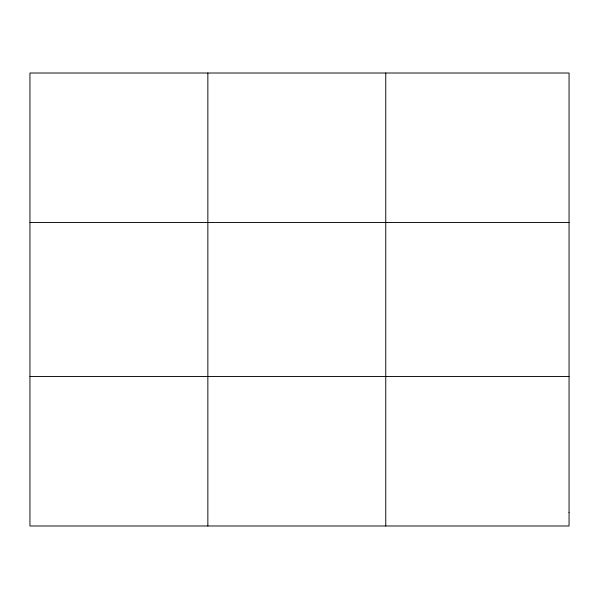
<?xml version="1.0" encoding="UTF-8"?>
<svg xmlns="http://www.w3.org/2000/svg" width="599" height="599" viewBox="0 0 599 599"><rect width="100%" height="100%" fill="white"/><g stroke="black" fill="none" stroke-linecap="round" stroke-linejoin="round"><path stroke-width="0.9" d="M207.853 525.989L207.853 73.011M385.756 525.989L385.756 73.011M29.95 222.491L569.05 222.491M29.95 376.509L569.05 376.509M569.05 512.4L569.05 525.989L29.95 525.989L29.95 73.011L569.05 73.011L569.05 512.4"/></g></svg>
